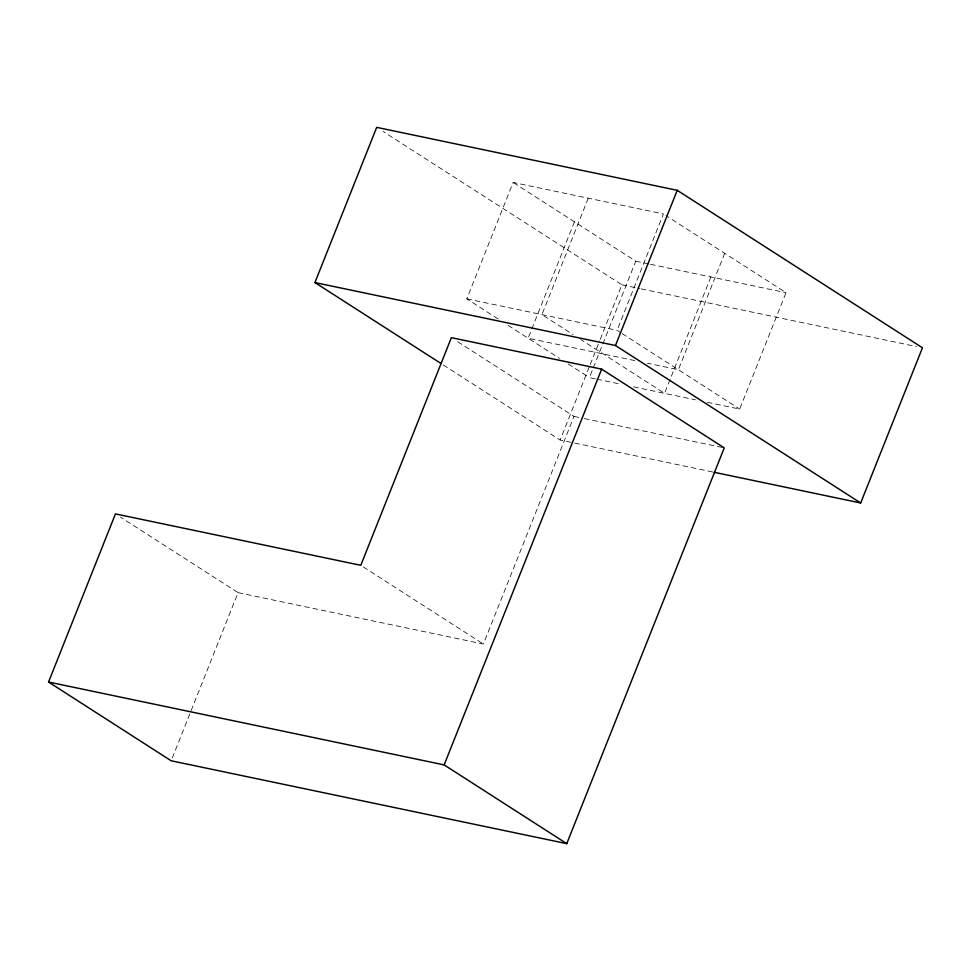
<?xml version="1.0" encoding="UTF-8"?>
<svg xmlns="http://www.w3.org/2000/svg" width="971" height="971" viewBox="0 0 971 971"><rect width="100%" height="100%" fill="white"/><g stroke="black" fill="none" stroke-linecap="round" stroke-linejoin="round"><path stroke-width="0.73" stroke-dasharray="4.86 3.64" d="M172.28 757.975L238.065 592.65L120.513 517.155M498.099 318.949L466.82 298.862L513.137 182.463L663.399 213.936L617.083 330.346L620.833 332.75M574.444 221.837L528.115 338.236L635.665 360.763M588.268 198.205L541.952 314.604L573.23 334.692M712.641 471.979L560.158 440.033L589.652 365.921M590.21 364.526L599.665 340.76M600.224 339.365L621.926 284.831L383.047 131.437M238.065 592.65L483.4 644.04L573.982 416.401L456.431 340.906M595.32 378.836L589.421 377.598L592.771 369.186M593.33 367.791L602.263 345.348M602.821 343.94L635.75 261.199L513.137 182.463M710.881 276.941L664.552 393.34L580.731 339.51M724.706 253.31L678.389 369.708L647.451 363.227M707.276 402.297L739.696 409.082L786.012 292.684L665.9 215.55M635.75 261.199L649.004 263.978M650.485 264.282L786.012 292.684M621.926 284.831L639.683 288.557M641.163 288.86L916.527 346.55M466.82 298.862L617.083 330.346M596.789 379.151L620.36 384.079M633.626 386.859L695.491 399.821M573.982 416.401L582.818 418.258M584.299 418.562L722.776 447.57M622.083 333.563L739.696 409.082M508.1 325.382L559.393 358.323M568.156 363.943L589.421 377.598M443.262 364.962L560.158 440.033M363.312 566.93L483.4 644.04"/><path stroke-width="1.46" d="M48.55 682.03L115.452 513.902L360.787 565.304L451.369 337.665L601.644 369.138L724.245 447.886L566.761 843.641L171.163 760.779L48.55 682.03L444.148 764.905L566.761 843.641M440.725 363.336L314.932 282.561L376.699 127.359L677.224 190.316L922.45 347.788L860.682 502.99L714.122 472.282M444.148 764.905L601.644 369.138M860.682 502.99L615.468 345.518L677.224 190.316M314.932 282.561L615.468 345.518"/></g></svg>
